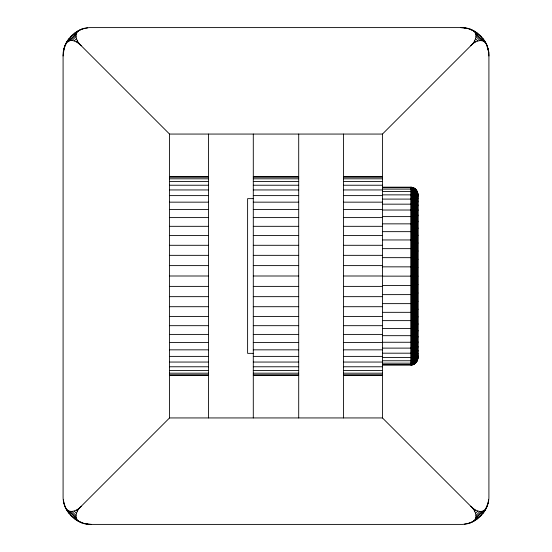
<?xml version="1.0" encoding="UTF-8"?>
<svg xmlns="http://www.w3.org/2000/svg" width="552" height="552" viewBox="0 0 552 552"><rect width="100%" height="100%" fill="white"/><g stroke="black" fill="none" stroke-linecap="round" stroke-linejoin="round"><path stroke-width="0.83" d="M417.94 356.847C418.264 360.891 415.083 365.169 410.847 365.113L382.46 365.113M417.94 355.522C418.064 359.393 414.849 363.237 410.847 363.168L382.46 363.168M417.94 353.321C418.057 357.165 414.766 360.836 410.847 360.76L382.46 360.76M417.94 350.278C418.043 354.08 414.656 357.517 410.847 357.42L382.46 357.42M417.94 346.421C418.016 350.161 414.511 353.301 410.847 353.19L382.46 353.19M417.94 341.798C417.981 345.469 414.338 348.229 410.847 348.119L382.46 348.119M417.94 336.451C417.912 340.032 414.145 342.364 410.847 342.261L382.46 342.261M63.087 55.987C62.473 40.924 76.417 27.02 91.473 27.6L460.527 27.6C475.576 26.986 489.527 40.938 488.913 55.987L488.913 496.013C489.493 511.083 475.596 524.98 460.527 524.4L91.473 524.4C76.411 525.007 62.5 511.069 63.087 496.013L63.087 55.987L64.101 48.445L66.958 41.662M417.94 330.441C417.816 333.919 413.931 335.747 410.847 335.678L382.46 335.678M417.94 323.845C417.671 327.17 413.703 328.461 410.847 328.44L382.46 328.44M79.626 521.923C73.078 518.356 76.756 509.889 81.241 506.246L169.54 417.94L169.54 134.06L81.241 45.754C76.756 42.111 73.078 33.644 79.626 30.077M472.374 521.923C478.922 518.356 475.244 509.889 470.759 506.246L382.46 417.94L382.46 134.06L470.759 45.754C474.403 41.269 482.869 37.591 486.436 44.139M417.94 316.717C417.457 319.856 413.489 320.574 410.847 320.629L382.46 320.629M417.94 309.148C417.167 312.011 413.303 312.184 410.847 312.328L382.46 312.328M417.926 357.385C417.802 361.098 414.697 364.679 410.847 364.624L382.46 364.624M417.94 301.219C416.788 303.676 413.172 303.407 410.847 303.635L382.46 303.635M417.94 293.015L416.463 294.009L412.275 294.609L382.46 294.637M485.042 510.338L487.899 503.555L488.651 499.864M470.759 45.754C475.244 42.111 478.922 33.644 472.374 30.077M417.94 284.625L412.275 285.425L382.46 285.439M63.735 49.093L64.101 48.445L63.349 52.136M487.899 503.555L488.265 502.906M64.515 46.368L65.315 44.94M65.564 44.139L69 38.64M483 513.36L486.436 507.861M486.685 507.06L487.485 505.632M66.868 42.421L70.145 40.579L76.059 34.659M70.145 40.579L72.077 40.468L75.955 36.591M72.077 40.468L74.175 40.917L76.404 38.688M74.175 40.917L76.417 41.945L77.432 40.931M76.417 41.945L78.777 43.553L79.039 43.291M472.96 508.709L473.223 508.447C476.411 511.173 481.779 513.091 485.132 509.579M474.568 511.069L475.582 510.055M475.596 513.312L477.825 511.083M476.045 515.409L479.923 511.531M475.941 517.341L481.855 511.421M65.564 507.861C69.131 514.409 77.597 510.731 81.241 506.246M77.142 31.478L81.848 29.028M74.127 33.513L77.908 31.381M474.092 520.619L477.873 518.487M470.152 522.972L474.858 520.522M84.573 28.249L80.426 29.829M467.427 523.751L471.574 522.171M84.663 28.462L87.623 27.862M464.377 524.138L467.337 523.537M169.54 134.06L382.46 134.06M169.54 176.64L208.58 176.64M253.292 176.64L298.708 176.64M343.42 176.64L382.46 176.64M169.54 177.185L208.58 177.185M253.292 177.185L298.708 177.185M343.42 177.185L382.46 177.185M169.54 178.813L208.58 178.813M253.292 178.813L298.708 178.813M343.42 178.813L382.46 178.813M169.54 181.505L208.58 181.505M253.292 181.505L298.708 181.505M343.42 181.505L382.46 181.505M169.54 185.23L208.58 185.23M253.292 185.23L298.708 185.23M343.42 185.23L382.46 185.23M382.46 187.169L410.847 187.169C415.083 187.121 418.264 191.392 417.94 195.436M382.46 187.659L410.847 187.659C414.697 187.604 417.802 191.185 417.926 194.904M382.46 189.115L410.847 189.115C414.849 189.053 418.064 192.889 417.94 196.76M169.54 189.95L208.58 189.95M253.292 189.95L298.708 189.95M343.42 189.95L382.46 189.95M382.46 191.523L410.847 191.523C414.766 191.447 418.057 195.118 417.94 198.962M382.46 194.863L410.847 194.863C414.656 194.766 418.043 198.209 417.94 202.004M169.54 195.615L208.58 195.615M253.292 195.615L298.708 195.615M343.42 195.615L382.46 195.615M253.575 198.644L247.613 198.644L247.613 353.356L253.575 353.356M382.46 199.093L410.847 199.093C414.511 198.982 418.016 202.122 417.94 205.862M169.54 202.163L208.58 202.163M253.292 202.163L298.708 202.163M343.42 202.163L382.46 202.163M382.46 204.164L410.847 204.164C414.338 204.054 417.981 206.814 417.94 210.491M169.54 209.518L208.58 209.518M253.292 209.518L298.708 209.518M343.42 209.518L382.46 209.518M382.46 210.022L410.847 210.022C414.145 209.926 417.912 212.251 417.94 215.832M382.46 216.612L410.847 216.612C413.931 216.536 417.816 218.364 417.94 221.842M169.54 217.598L208.58 217.598M253.292 217.598L298.708 217.598M343.42 217.598L382.46 217.598M382.46 223.85L410.847 223.85C413.703 223.829 417.671 225.112 417.94 228.438M169.54 226.32L208.58 226.32M253.292 226.32L298.708 226.32M343.42 226.32L382.46 226.32M382.46 231.654L410.847 231.654C413.489 231.709 417.457 232.427 417.94 235.566M169.54 235.587L208.58 235.587M253.292 235.587L298.708 235.587M343.42 235.587L382.46 235.587M382.46 239.954L410.847 239.954C413.303 240.099 417.167 240.272 417.94 243.135M169.54 245.295L208.58 245.295M253.292 245.295L298.708 245.295M343.42 245.295L382.46 245.295M382.46 248.648L410.847 248.648C413.172 248.876 416.788 248.607 417.94 251.063M169.54 255.341L208.58 255.341M253.292 255.341L298.708 255.341M343.42 255.341L382.46 255.341M382.46 257.646L412.275 257.674L416.463 258.274L417.94 259.267M169.54 265.615L208.58 265.615M253.292 265.615L298.708 265.615M343.42 265.615L382.46 265.615M382.46 266.844L412.275 266.857L417.878 267.547M169.54 276L208.58 276M253.292 276L298.708 276M343.42 276L382.46 276M382.46 276.145L417.94 276.145M169.54 286.385L208.58 286.385M253.292 286.385L298.708 286.385M343.42 286.385L382.46 286.385M169.54 296.659L208.58 296.659M253.292 296.659L298.708 296.659M343.42 296.659L382.46 296.659M169.54 306.705L208.58 306.705M253.292 306.705L298.708 306.705M343.42 306.705L382.46 306.705M169.54 316.413L208.58 316.413M253.292 316.413L298.708 316.413M343.42 316.413L382.46 316.413M169.54 325.68L208.58 325.68M253.292 325.68L298.708 325.68M343.42 325.68L382.46 325.68M169.54 334.402L208.58 334.402M253.292 334.402L298.708 334.402M343.42 334.402L382.46 334.402M169.54 342.481L208.58 342.481M253.292 342.481L298.708 342.481M343.42 342.481L382.46 342.481M169.54 349.837L208.58 349.837M253.292 349.837L298.708 349.837M343.42 349.837L382.46 349.837M169.54 356.385L208.58 356.385M253.292 356.385L298.708 356.385M343.42 356.385L382.46 356.385M169.54 362.05L208.58 362.05M253.292 362.05L298.708 362.05M343.42 362.05L382.46 362.05M169.54 366.769L208.58 366.769M253.292 366.769L298.708 366.769M343.42 366.769L382.46 366.769M169.54 370.495L208.58 370.495M253.292 370.495L298.708 370.495M343.42 370.495L382.46 370.495M169.54 373.186L208.58 373.186M253.292 373.186L298.708 373.186M343.42 373.186L382.46 373.186M169.54 374.815L208.58 374.815M253.292 374.815L298.708 374.815M343.42 374.815L382.46 374.815M169.54 375.36L208.58 375.36M253.292 375.36L298.708 375.36M343.42 375.36L382.46 375.36M169.54 417.94L382.46 417.94M460.527 27.6L467.337 28.462L464.377 27.862M87.623 524.138L84.697 523.558L91.473 524.4M474.858 31.478L467.427 28.249M77.142 520.522L84.573 523.751M470.152 29.028L471.574 29.829M474.092 31.381L477.873 33.513M74.127 518.487L77.908 520.619M80.426 522.171L81.848 522.972M78.777 43.553L81.241 45.754M470.759 506.246L473.223 508.447M475.941 34.659L481.855 40.579M476.045 36.591L479.923 40.468M475.596 38.688L477.825 40.917M474.568 40.931L475.582 41.945M76.417 510.055L77.432 511.069M74.175 511.083L76.404 513.312M72.077 511.531L75.955 515.409M70.145 511.421L76.059 517.341M485.042 41.662L487.485 46.368M488.265 49.093L487.899 48.445L488.748 52.302L486.685 44.94M64.515 505.632L66.958 510.338M483 38.64L485.132 42.421M63.735 502.906L65.315 507.06M66.868 509.579L69 513.36M63.349 499.864L64.101 503.555M488.651 52.136L488.913 55.987M417.878 193.931L417.878 358.358M417.802 193.414L417.802 358.869M417.691 192.91L417.691 359.373M417.553 192.42L417.553 359.863M417.388 191.944L417.388 360.339M417.195 191.489L417.195 360.794M416.974 191.04L416.974 361.243M416.732 190.619L416.732 361.663M416.463 190.212L416.463 362.071M416.173 189.826L416.173 362.457M415.863 189.46L415.863 362.823M415.532 189.122L415.532 363.168M415.18 188.798L415.18 363.485M414.814 188.508L414.814 363.775M414.428 188.239L414.428 364.044M414.028 187.997L414.028 364.286M413.607 187.783L413.607 364.499M413.179 187.604L413.179 364.679M412.73 187.452L412.73 364.831M412.275 187.328L412.275 364.955M411.806 187.245L411.806 365.038M411.33 187.19L411.33 365.093M410.847 187.169L410.847 365.113M343.42 134.06L343.42 417.94M298.708 134.06L298.708 417.94M253.292 134.06L253.292 417.94M208.58 134.06L208.58 417.94M71.401 35.914L68.4 41.234L76.721 32.92L71.401 35.914M483.6 510.766L480.599 516.086L475.279 519.08L483.6 510.766M480.599 35.914L475.279 32.92L483.6 41.234L480.599 35.914M76.721 519.08L71.401 516.086L68.4 510.766L76.721 519.08"/></g></svg>
